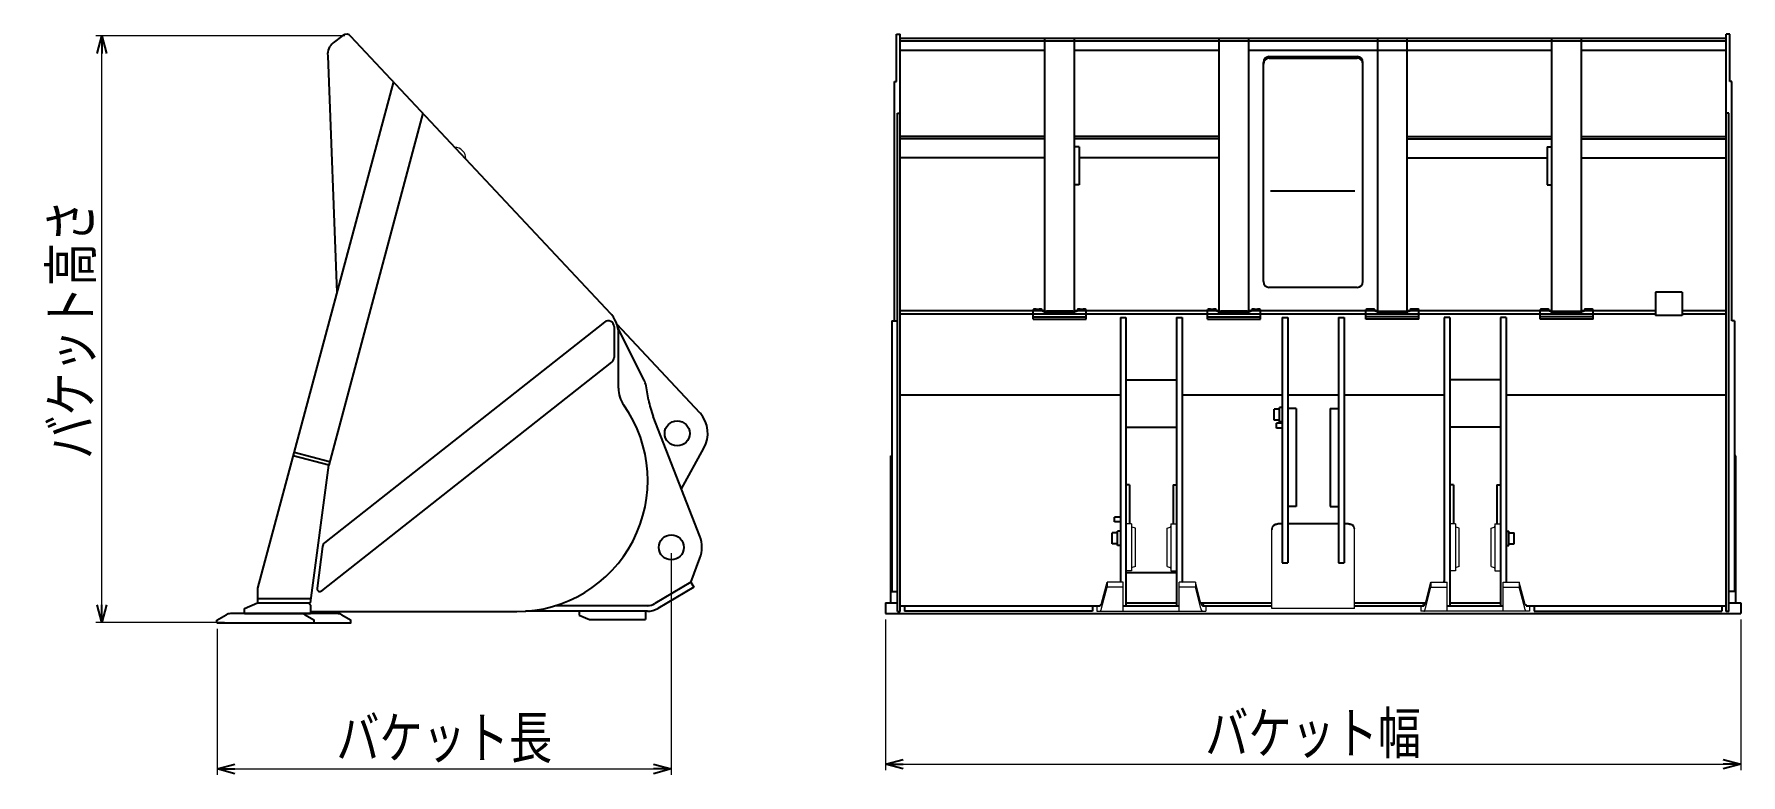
# Model space of a CAD drawing. Header units: millimetres. Extents: x -7866 to 6626, y -3763 to 2526.
import ezdxf

# ---------------------------------------------------------------- set-up
doc = ezdxf.new("R2010")
doc.units = ezdxf.units.MM
doc.header["$LTSCALE"] = 12.5
doc.layers.add('Layer0016', color=7, linetype='Continuous')
doc.styles.add('dcStyle0', font='txt.shx', dxfattribs={"width": 0.833333, "bigfont": 'bigfont'})
doc.dimstyles.new('dc_Rotated', dxfattribs={"dimtxt": 400, "dimasz": 150.000095, "dimexe": 50, "dimexo": 50, "dimgap": 50, "dimtad": 3, "dimdsep": 46, "dimtxsty": 'dcStyle0', "dimblk1": 'OPEN30', "dimblk2": 'OPEN30', "dimsah": 1, "dimcen": 0.09, "dimclrd": 7, "dimclre": 7, "dimclrt": 7, "dimadec": 0, "dimazin": 2, "dimtfac": 1, "dimtdec": 4, "dimtmove": 0, "dimatfit": 3, "dimfxl": 1, "dimarcsym": 1})

# ---------------------------------------------------------------- blocks, each defined once
blk = doc.blocks.new('_Open30')
at = {"color": 0, "linetype": 'ByBlock', "lineweight": -2}
for p, q in [((-1, 0.267949), (0, 0)), ((0, 0), (-1, -0.267949)), ((0, 0), (-1, 0))]:
    blk.add_line(p, q, dxfattribs=at)
blk = doc.blocks.new('*D1')
at = {"layer": 'Layer0016', "color": 7, "linetype": 'Continuous', "lineweight": 13}
for p, q in [((-2456, -1882), (-2456, -3763)), ((-6312, -2522), (-6312, -3763)), ((-6312, -3713), (-2456, -3713))]:
    blk.add_line(p, q, dxfattribs=at)
at = {"layer": 'Layer0016', "color": 7, "xscale": 150.0001403807643, "yscale": 149.9994684111822}
for p, rotation in [((-6312, -3713), 180), ((-2456, -3713), 360)]:
    blk.add_blockref('_Open30', p, dxfattribs=dict(at, rotation=rotation))
at = {"layer": 'Layer0016', "color": 7, "insert": (-4384, -3663), "char_height": 400, "attachment_point": 8, "style": 'dcStyle0'}
blk.add_mtext('\\T1.00;バケット長', dxfattribs=at)
blk = doc.blocks.new('*D2')
at = {"layer": 'Layer0016', "color": 7, "linetype": 'Continuous', "lineweight": 13}
for p, q in [((-637, -2444), (-637, -3722)), ((6626, -2444), (6626, -3722)), ((-637, -3672), (6626, -3672))]:
    blk.add_line(p, q, dxfattribs=at)
at = {"layer": 'Layer0016', "color": 7, "xscale": 150.0001403807643, "yscale": 149.9994684111822}
for p, rotation in [((-637, -3672), 180), ((6626, -3672), 360)]:
    blk.add_blockref('_Open30', p, dxfattribs=dict(at, rotation=rotation))
at = {"layer": 'Layer0016', "color": 7, "insert": (2994, -3622), "char_height": 400, "attachment_point": 8, "style": 'dcStyle0'}
blk.add_mtext('\\T1.00;バケット幅', dxfattribs=at)
blk = doc.blocks.new('*D3')
at = {"layer": 'Layer0016', "color": 7, "linetype": 'Continuous', "lineweight": 13}
for p, q in [((-5229, 2510), (-7341, 2510)), ((-7291, -2469), (-7291, 2510)), ((-6249, -2469), (-7341, -2469))]:
    blk.add_line(p, q, dxfattribs=at)
at = {"layer": 'Layer0016', "color": 7, "xscale": 150.0001403807643, "yscale": 149.9994684111822}
for p, rotation in [((-7291, 2510), 90), ((-7291, -2469), 270)]:
    blk.add_blockref('_Open30', p, dxfattribs=dict(at, rotation=rotation))
at = {"layer": 'Layer0016', "color": 7, "insert": (-7341, 20), "char_height": 400, "attachment_point": 8, "rotation": 90, "style": 'dcStyle0'}
blk.add_mtext('\\T1.00;バケット高さ', dxfattribs=at)

msp = doc.modelspace()

# ---------------------------------------------------------------- linework, layer by layer
at = {"layer": 'Layer0016', "color": 2, "linetype": 'Continuous', "lineweight": 25}
for p, q in [((-5245.838, 2514.969), (-5325.919, 2452.403)), ((-5178.562, 2509.748), (-2971.919, 153.742)), ((-543.155, 2525.568), (-513.155, 2525.568)), ((-543.155, 2122.584), (-543.155, 2525.568)), ((-513.155, -2376.629), (-513.155, 2525.196)), ((-513.155, 2490.96), (6501.845, 2490.96)), ((-513.155, 2467.32), (6501.845, 2467.32)), ((716.845, 158.219), (716.845, 2492.93)), ((966.845, 158.219), (966.845, 2492.93)), ((2196.845, 158.219), (2196.845, 2492.93)), ((2446.845, 158.219), (2446.845, 2492.93)), ((3541.845, 158.219), (3541.845, 2492.93)), ((3791.845, 158.219), (3791.845, 2492.93)), ((5021.845, 158.219), (5021.845, 2492.93)), ((5271.845, 158.219), (5271.845, 2492.93)), ((6531.845, 2525.568), (6501.845, 2525.568)), ((6501.845, -2376.629), (6501.845, 2525.196)), ((6531.845, 2122.584), (6531.845, 2525.568)), ((-5373.342, 2341.48), (-5295.644, 332.316)), ((-513.155, 2390.362), (716.845, 2390.362)), ((966.845, 2390.362), (2196.845, 2390.362)), ((2446.845, 2390.362), (5021.845, 2390.362)), ((2621.845, 2335.201), (3366.845, 2335.201)), ((2621.845, 2321.349), (3366.845, 2321.349)), ((5271.845, 2390.362), (6501.845, 2390.362)), ((2571.845, 424.898), (2571.845, 2285.201)), ((3416.845, 424.898), (3416.845, 2285.201)), ((-4815.943, 2122.584), (-5968.516, -2178.879)), ((-560.655, 2122.584), (-543.155, 2122.584)), ((-560.655, 92.091), (-560.655, 2122.584)), ((6549.345, 2122.584), (6531.845, 2122.584)), ((6549.345, 92.091), (6549.345, 2122.584)), ((-4564.386, 1854), (-5365.221, -1134.76)), ((-535.655, -2376.629), (-535.655, 1854)), ((-535.655, 1854), (-513.155, 1854)), ((6524.345, 1854), (6501.845, 1854)), ((6524.345, -2376.629), (6524.345, 1854)), ((716.845, 1657.477), (-513.155, 1657.477)), ((716.845, 1637.673), (-513.155, 1637.673)), ((2196.845, 1657.477), (966.845, 1657.477)), ((2196.845, 1637.673), (966.845, 1637.673)), ((3791.845, 1657.477), (5021.845, 1657.477)), ((3791.845, 1637.673), (5021.845, 1637.673)), ((5271.845, 1657.477), (6501.845, 1657.477)), ((5271.845, 1637.673), (6501.845, 1637.673)), ((716.845, 1476.384), (-513.155, 1476.384)), ((1006.845, 1567.485), (966.845, 1567.485)), ((1006.845, 1567.485), (1006.845, 1245.851)), ((2196.845, 1476.384), (1006.845, 1476.384)), ((3791.845, 1476.384), (4981.845, 1476.384)), ((4981.845, 1567.485), (4981.845, 1245.851)), ((4981.845, 1567.485), (5021.845, 1567.485)), ((5271.845, 1476.384), (6501.845, 1476.384)), ((1006.845, 1245.851), (966.845, 1245.851)), ((3348.559, 1191.344), (2630.442, 1191.344)), ((4981.845, 1245.851), (5021.845, 1245.851)), ((-5246.492, 515.75), (-5246.497, 515.752)), ((3366.845, 374.898), (2621.845, 374.898)), ((6126.845, 335.031), (5901.845, 335.031)), ((5901.845, 335.031), (5901.845, 136.686)), ((6126.845, 335.031), (6126.845, 136.686)), ((-513.155, 179.634), (716.845, 179.634)), ((-513.155, 150.022), (5901.845, 150.022)), ((616.845, 104.348), (616.845, 186.809)), ((641.845, 190.826), (666.845, 190.826)), ((691.845, 186.809), (691.845, 179.063)), ((716.845, 158.219), (966.845, 158.219)), ((954.345, 173.037), (729.345, 173.037)), ((966.845, 179.634), (2196.845, 179.634)), ((991.845, 186.809), (991.845, 179.063)), ((1016.845, 190.826), (1041.845, 190.826)), ((1066.845, 104.348), (1066.845, 186.809)), ((2096.845, 104.348), (2096.845, 186.809)), ((2121.845, 190.826), (2146.845, 190.826)), ((2171.845, 186.809), (2171.845, 179.063)), ((2196.845, 158.219), (2446.845, 158.219)), ((2434.345, 173.037), (2209.345, 173.037)), ((2446.845, 179.634), (3541.845, 179.634)), ((2471.845, 186.809), (2471.845, 179.063)), ((2496.845, 190.826), (2521.845, 190.826)), ((2546.845, 104.348), (2546.845, 186.809)), ((3441.845, 104.348), (3441.845, 186.809)), ((3491.845, 190.826), (3466.845, 190.826)), ((3516.845, 186.809), (3516.845, 179.063)), ((3791.845, 158.219), (3541.845, 158.219)), ((3554.345, 173.037), (3779.345, 173.037)), ((3791.845, 179.634), (5021.845, 179.634)), ((3816.845, 186.809), (3816.845, 179.063)), ((3866.845, 190.826), (3841.845, 190.826)), ((3891.845, 104.348), (3891.845, 186.809)), ((4921.845, 104.348), (4921.845, 186.809)), ((4971.845, 190.826), (4946.845, 190.826)), ((4996.845, 186.809), (4996.845, 179.063)), ((5271.845, 158.219), (5021.845, 158.219)), ((5034.345, 173.037), (5259.345, 173.037)), ((5271.845, 179.634), (5901.845, 179.634)), ((5296.845, 186.809), (5296.845, 179.063)), ((5346.845, 190.826), (5321.845, 190.826)), ((5371.845, 104.348), (5371.845, 186.809)), ((6126.845, 179.634), (6501.845, 179.634)), ((6126.845, 150.022), (6501.845, 150.022)), ((-3022.848, 81.35), (-5399.378, -1792.901)), ((-2941.885, 42.091), (-2941.885, -218.99)), ((-2919.146, 62.797), (-2216.403, -686.234)), ((-2686.195, -412.599), (-2911.853, 36.547)), ((-583.155, 92.091), (-583.155, -2206.043)), ((-583.155, 92.091), (-535.655, 92.091)), ((616.845, 126.556), (1066.845, 126.556)), ((616.845, 104.348), (1066.845, 104.348)), ((1356.845, 120.647), (1404.345, 120.647)), ((1356.845, 120.647), (1356.845, -2128.166)), ((1404.345, 120.647), (1404.345, -2326.629)), ((1834.345, 120.647), (1834.345, -2326.629)), ((1834.345, 120.647), (1881.845, 120.647)), ((1881.845, 120.647), (1881.845, -2128.166)), ((2096.845, 126.556), (2546.845, 126.556)), ((2096.845, 104.348), (2546.845, 104.348)), ((2731.845, 120.647), (2731.845, -1964.129)), ((2731.845, 120.647), (2779.345, 120.647)), ((2779.345, 120.647), (2779.345, -1964.129)), ((3209.345, 120.647), (3209.345, -1964.129)), ((3209.345, 120.647), (3256.845, 120.647)), ((3256.845, 120.647), (3256.845, -1964.129)), ((3891.845, 126.556), (3441.845, 126.556)), ((3891.845, 104.348), (3441.845, 104.348)), ((4154.345, 120.647), (4106.845, 120.647)), ((4106.845, 120.647), (4106.845, -2128.166)), ((4154.345, 120.647), (4154.345, -2326.629)), ((4584.345, 120.647), (4584.345, -2326.629)), ((4631.845, 120.647), (4584.345, 120.647)), ((4631.845, 120.647), (4631.845, -2128.166)), ((5371.845, 126.556), (4921.845, 126.556)), ((5371.845, 104.348), (4921.845, 104.348)), ((6126.845, 136.686), (5901.845, 136.686)), ((6571.845, 92.091), (6549.345, 92.091)), ((6571.845, 92.091), (6571.845, -2206.043)), ((-2904.385, -479.835), (-2904.385, -17.156)), ((-5423.894, -2200.673), (-2960.923, -258.25)), ((1404.345, -409.794), (1834.345, -409.794)), ((4584.345, -409.794), (4154.345, -409.794)), ((-2648.865, -579.946), (-2670.314, -460.288)), ((-513.155, -537.947), (1356.845, -537.947)), ((1881.845, -537.947), (2731.845, -537.947)), ((2779.345, -537.947), (3209.345, -537.947)), ((3256.845, -537.947), (4106.845, -537.947)), ((4631.845, -537.947), (6501.845, -537.947)), ((-2213.701, -1737.378), (-2609.617, -719.501)), ((2661.845, -752.53), (2661.845, -657.53)), ((2704.344, -657.53), (2661.845, -657.53)), ((2706.845, -765.03), (2706.845, -645.03)), ((2731.845, -645.03), (2706.845, -645.03)), ((2849.345, -651.629), (2779.345, -651.629)), ((2849.345, -651.629), (2849.345, -1484.615)), ((3139.345, -651.629), (3139.345, -1484.615)), ((3139.345, -651.629), (3209.345, -651.629)), ((1404.345, -811.813), (1834.345, -811.813)), ((2704.344, -752.53), (2661.845, -752.53)), ((2681.845, -818.379), (2681.845, -778.379)), ((2731.845, -778.379), (2681.845, -778.379)), ((2731.845, -818.379), (2681.845, -818.379)), ((2731.845, -765.03), (2706.845, -765.03)), ((4584.345, -811.813), (4154.345, -811.813)), ((-2370.391, -1334.537), (-2178.866, -990.631)), ((-2370.391, -1334.537), (-2178.866, -990.631)), ((-5365.221, -1134.76), (-5667.073, -1053.879)), ((-5357.457, -1105.782), (-5659.309, -1024.901)), ((-5518.516, -2303.879), (-5365.221, -1134.76)), ((-593.155, -2303.879), (-593.155, -1053.879)), ((-593.155, -1053.879), (-583.155, -1053.879)), ((-593.155, -1134.76), (-583.155, -1134.76)), ((6581.845, -1053.879), (6571.845, -1053.879)), ((6581.845, -1134.76), (6571.845, -1134.76)), ((6581.845, -2303.879), (6581.845, -1053.879)), ((1434.345, -1300.946), (1404.345, -1300.946)), ((1434.345, -1300.946), (1434.345, -1631.629)), ((1804.345, -1300.946), (1834.345, -1300.946)), ((1804.345, -1300.946), (1804.345, -1631.629)), ((4184.345, -1300.946), (4154.345, -1300.946)), ((4184.345, -1300.946), (4184.345, -1631.629)), ((4554.345, -1300.946), (4584.345, -1300.946)), ((4554.345, -1300.946), (4554.345, -1631.629)), ((1306.845, -1614.129), (1306.845, -1574.129)), ((1356.845, -1574.129), (1306.845, -1574.129)), ((2849.345, -1484.615), (2779.345, -1484.615)), ((3139.345, -1484.615), (3209.345, -1484.615)), ((1286.845, -1802.365), (1286.845, -1707.365)), ((1329.344, -1707.365), (1286.845, -1707.365)), ((1356.845, -1614.129), (1306.845, -1614.129)), ((1331.845, -1814.865), (1331.845, -1694.865)), ((1356.845, -1694.865), (1331.845, -1694.865)), ((4631.845, -1694.865), (4656.845, -1694.865)), ((4656.845, -1814.865), (4656.845, -1694.865)), ((4659.345, -1707.365), (4701.844, -1707.365)), ((4701.844, -1802.365), (4701.844, -1707.365)), ((-5417.991, -1825.66), (-5464.163, -2177.793)), ((1329.344, -1802.365), (1286.845, -1802.365)), ((1356.845, -1814.865), (1331.845, -1814.865)), ((4631.845, -1814.865), (4656.845, -1814.865)), ((4659.345, -1802.365), (4701.844, -1802.365)), ((-2290.853, -2128.701), (-2213.008, -1924.078)), ((2731.845, -1964.129), (2779.345, -1964.129)), ((3209.345, -1964.129), (3256.845, -1964.129)), ((-2289.19, -2127.713), (-2594.699, -2309.111)), ((-2264.939, -2168.556), (-2570.448, -2349.954)), ((-2289.19, -2127.713), (-2264.939, -2168.556)), ((1834.345, -2046.629), (1404.345, -2046.629)), ((-6081.017, -2350.379), (-5968.516, -2303.879)), ((-5968.516, -2178.879), (-5968.516, -2303.879)), ((-5968.516, -2266.379), (-5513.599, -2266.379)), ((-5968.516, -2303.879), (-5536.017, -2303.879)), ((-5536.017, -2303.879), (-5518.516, -2303.879)), ((-5518.516, -2321.379), (-5536.016, -2303.879)), ((-636.905, -2303.879), (-636.905, -2394.129)), ((-636.905, -2303.879), (-535.655, -2303.879)), ((-583.155, -2206.043), (-535.655, -2206.043)), ((1404.345, -2303.879), (1834.345, -2303.879)), ((2040.675, -2303.879), (2644.345, -2303.879)), ((3344.345, -2303.879), (3948.014, -2303.879)), ((4154.345, -2303.879), (4584.345, -2303.879)), ((6571.845, -2206.043), (6524.345, -2206.043)), ((6524.345, -2303.879), (6625.595, -2303.879)), ((6625.595, -2303.879), (6625.595, -2394.129)), ((-6313.517, -2448.629), (-6236.524, -2404.177)), ((-6313.517, -2468.629), (-6313.517, -2448.629)), ((-5290.51, -2394.129), (-6199.024, -2394.129)), ((-6081.017, -2394.129), (-6081.017, -2350.379)), ((-6081.017, -2394.129), (-5518.516, -2394.129)), ((-5565.51, -2404.177), (-5492.267, -2446.464)), ((-5518.516, -2321.379), (-5518.516, -2394.129)), ((-5518.516, -2376.629), (-3768.516, -2376.629)), ((-5488.517, -2468.629), (-5488.517, -2452.959)), ((-5253.01, -2404.177), (-5179.767, -2446.464)), ((-5176.017, -2468.629), (-5176.017, -2452.959)), ((-2658.516, -2374.129), (-3693.974, -2374.129)), ((-2658.516, -2326.629), (-3438.744, -2326.629)), ((-3237.918, -2374.194), (-3237.918, -2406.694)), ((-3237.918, -2406.694), (-3150.844, -2444.194)), ((-3150.844, -2444.194), (-2675.418, -2444.194)), ((-2675.418, -2374.194), (-2675.418, -2444.194)), ((-636.905, -2394.129), (6625.595, -2394.129)), ((-535.655, -2376.629), (-513.155, -2376.629)), ((-513.155, -2326.629), (1185.027, -2326.629)), ((-475.655, -2326.629), (-475.655, -2374.129)), ((1119.345, -2374.129), (-475.655, -2374.129)), ((1119.345, -2326.629), (1119.345, -2374.129)), ((1381.845, -2326.629), (1856.845, -2326.629)), ((2053.662, -2326.629), (2644.345, -2326.629)), ((3344.345, -2326.629), (3935.027, -2326.629)), ((4131.845, -2326.629), (4606.845, -2326.629)), ((4802.546, -2326.629), (6501.845, -2326.629)), ((4869.345, -2326.629), (4869.345, -2374.129)), ((4869.345, -2374.129), (6464.345, -2374.129)), ((6464.345, -2326.629), (6464.345, -2374.129)), ((6524.345, -2376.629), (6501.845, -2376.629)), ((-6308.517, -2473.629), (-5181.017, -2473.629))]:
    msp.add_line(p, q, dxfattribs=at)
at = {"layer": 'Layer0016', "color": 2, "linetype": 'Continuous', "lineweight": 18}
for p, q in [((1404.345, -2031.629), (1404.345, -1631.629)), ((1452.627, -1631.629), (1404.345, -1631.629)), ((1452.627, -1631.631), (1452.627, -2031.628)), ((1484.345, -1669.129), (1457.57, -1659.422)), ((1484.345, -1994.129), (1484.345, -1669.129)), ((1754.345, -1669.129), (1781.119, -1659.422)), ((1754.345, -1994.129), (1754.345, -1669.129)), ((1786.062, -1631.629), (1834.345, -1631.629)), ((1786.062, -1631.631), (1786.062, -2031.628)), ((1834.345, -2031.629), (1834.345, -1631.629)), ((2644.345, -2351.629), (2644.345, -1674.433)), ((2731.845, -1627.85), (2694.345, -1627.85)), ((2731.845, -1635.546), (2694.345, -1635.546)), ((3209.345, -1627.85), (2779.345, -1627.85)), ((3209.345, -1635.546), (2779.345, -1635.546)), ((3294.345, -1627.85), (3256.845, -1627.85)), ((3294.345, -1635.546), (3256.845, -1635.546)), ((3344.345, -2351.629), (3344.345, -1674.433)), ((4154.345, -2031.629), (4154.345, -1631.629)), ((4202.627, -1631.629), (4154.345, -1631.629)), ((4202.627, -1631.631), (4202.627, -2031.628)), ((4234.345, -1669.129), (4207.57, -1659.422)), ((4234.345, -1994.129), (4234.345, -1669.129)), ((4504.345, -1669.129), (4531.119, -1659.422)), ((4504.345, -1994.129), (4504.345, -1669.129)), ((4536.062, -1631.629), (4584.345, -1631.629)), ((4536.062, -1631.631), (4536.062, -2031.628)), ((4584.345, -2031.629), (4584.345, -1631.629)), ((1484.345, -1994.129), (1457.57, -2003.837)), ((1754.345, -1994.129), (1781.119, -2003.837)), ((4234.345, -1994.129), (4207.57, -2003.837)), ((4504.345, -1994.129), (4531.119, -2003.837)), ((1197.558, -2305.607), (1244.345, -2128.166)), ((1197.558, -2346.45), (1244.345, -2169.009)), ((1244.345, -2128.166), (1244.345, -2169.009)), ((1381.845, -2128.166), (1244.345, -2128.166)), ((1381.845, -2169.009), (1244.345, -2169.009)), ((1381.845, -2374.129), (1381.845, -2128.166)), ((1452.627, -2031.629), (1404.345, -2031.629)), ((1786.062, -2031.629), (1834.345, -2031.629)), ((1994.345, -2128.166), (1856.845, -2128.166)), ((1856.845, -2374.129), (1856.845, -2128.166)), ((1994.345, -2169.009), (1856.845, -2169.009)), ((1994.345, -2128.166), (1994.345, -2169.009)), ((2041.131, -2305.607), (1994.345, -2128.166)), ((2041.131, -2346.45), (1994.345, -2169.009)), ((3947.558, -2305.607), (3994.345, -2128.166)), ((3947.558, -2346.45), (3994.345, -2169.009)), ((3994.345, -2128.166), (3994.345, -2169.009)), ((3994.345, -2128.166), (4131.845, -2128.166)), ((3994.345, -2169.009), (4131.845, -2169.009)), ((4131.845, -2374.129), (4131.845, -2128.166)), ((4202.627, -2031.629), (4154.345, -2031.629)), ((4536.062, -2031.629), (4584.345, -2031.629)), ((4606.845, -2128.166), (4744.345, -2128.166)), ((4606.845, -2374.129), (4606.845, -2128.166)), ((4606.845, -2169.009), (4744.345, -2169.009)), ((4744.345, -2128.166), (4744.345, -2169.009)), ((4791.131, -2305.607), (4744.345, -2128.166)), ((4791.131, -2346.45), (4744.345, -2169.009)), ((1186.143, -2318.009), (1186.143, -2325.992)), ((2041.259, -2305.963), (2062.432, -2318.009)), ((2062.432, -2318.009), (2062.432, -2326.629)), ((3947.43, -2305.963), (3926.257, -2318.009)), ((3926.257, -2318.009), (3926.257, -2326.629)), ((4802.546, -2318.009), (4802.546, -2325.992)), ((1156.845, -2326.629), (1156.845, -2374.129)), ((1185.027, -2326.629), (1156.845, -2326.629)), ((1156.845, -2374.129), (2081.845, -2374.129)), ((2081.845, -2326.629), (2081.845, -2374.129)), ((3344.345, -2351.629), (2644.345, -2351.629)), ((3906.845, -2326.629), (3906.845, -2374.129)), ((4831.845, -2374.129), (3906.845, -2374.129)), ((4831.845, -2326.629), (4831.845, -2374.129))]:
    msp.add_line(p, q, dxfattribs=at)
at = {"layer": 'Layer0016', "color": 2, "linetype": 'Continuous', "lineweight": 25}
for centre in [(-2406.017, -864.129), (-2456.017, -1831.629), (-2456.017, -1831.629)]:
    msp.add_circle(centre, 106.25, dxfattribs=at)
for centre, radius, start, end in [((-5215.055, 2475.568), 50, 38, 128), ((-5248.961, 2353.902), 125, 128, 185.7030295), ((2621.845, 2285.201), 50, 90, 180), ((2621.845, 2271.349), 50, 90, 180), ((3366.845, 2285.201), 50, 0, 90), ((3366.845, 2271.349), 50, 0, 90), ((2621.845, 424.898), 50, 180, 270), ((3366.845, 424.898), 50, 270, 0), ((-3154.385, -17.156), 250, 360, 45.3489745), ((-2991.885, 42.091), 50, 360, 128.261082), ((-2991.885, -218.99), 50, 308.261082, 360), ((-2842.568, -491.164), 175, 10.1620835, 26.6756381), ((-2654.385, -479.835), 250, 180, 215.1436995), ((-3768.516, -1264.129), 1112.5, 270, 35.1436995), ((-1910.631, -447.622), 750, 190.162087, 201.254164), ((-2406.017, -864.129), 260, 330.8861513, 41.8030364), ((2704.344, -655.03), 2.5, 269.9999975, 359.9999927), ((2704.344, -755.03), 2.5, 0.0000073, 90.0000025), ((-2456.017, -1831.629), 260, 339.1714269, 21.254157), ((1329.344, -1704.865), 2.5, 269.9999975, 359.9999927), ((4659.345, -1704.865), 2.5, 180.0000073, 270.0000025), ((-5368.416, -1832.16), 50, 128.261082, 172.5299851), ((1329.344, -1804.865), 2.5, 0.0000073, 90.0000025), ((4659.345, -1804.865), 2.5, 89.9999975, 179.9999927), ((-5439.375, -2181.043), 25, 172.5299851, 308.261082), ((-2658.516, -2201.629), 125, 269.9999975, 300.6999971), ((-2664.706, -2176.629), 150, 272.3749636, 297.8347327), ((-6306.017, -2452.959), 7.5, 120, 180), ((-6199.024, -2469.129), 75, 90, 120), ((-5603.01, -2469.129), 75, 60, 90), ((-5496.017, -2452.959), 7.5, 0, 60), ((-5290.51, -2469.129), 75, 60, 90), ((-5183.517, -2452.959), 7.5, 0, 60), ((-2658.516, -2201.629), 172.5, 269.9999975, 300.6999971), ((-6308.517, -2468.629), 5, 180, 270), ((-5493.517, -2468.629), 5, 270, 0), ((-5181.017, -2468.629), 5, 270, 0)]:
    msp.add_arc(centre, radius, start, end, dxfattribs=at)
at = {"layer": 'Layer0016', "color": 2, "linetype": 'Continuous', "lineweight": 18}
for centre, radius, start, end in [((-4300.552, 1467.485), 100, 358.8960421, 87.3540028), ((1460.127, -1652.371), 7.5, 180, 250.0707943), ((1778.562, -1652.371), 7.5, 289.9292057, 0), ((2688.97, -1683.097), 44.626, 168.9269011, 179.9790753), ((2689.238, -1683.19), 44.907, 166.4755643, 168.8757496), ((3299.447, -1683.19), 44.911, 11.1237763, 13.5241986), ((3299.717, -1683.097), 44.628, 0.0205769, 11.0729899), ((4210.127, -1652.371), 7.5, 180, 250.0707943), ((4528.562, -1652.371), 7.5, 289.9292057, 0), ((1460.127, -2010.888), 7.5, 109.9292057, 180), ((1778.562, -2010.888), 7.5, 0, 70.0707943), ((4210.127, -2010.888), 7.5, 109.9292057, 180), ((4528.562, -2010.888), 7.5, 0, 70.0707943), ((1299.811, -2119.156), 57.033, 350.9032924, 353.3826161), ((1947.411, -2098.468), 65.567, 180.026467, 198.3544818), ((2631.234, -1749.372), 832.65, 206.3628893, 207.1162452), ((3357.455, -1749.372), 832.65, 332.8837548, 333.6371107), ((4041.278, -2098.468), 65.567, 341.6455182, 359.973533), ((4688.878, -2119.156), 57.033, 186.6173839, 189.0967076), ((1119.998, -2151.024), 179.608, 291.609371, 294.6454386), ((4868.691, -2151.024), 179.608, 245.3545614, 248.390629)]:
    msp.add_arc(centre, radius, start, end, dxfattribs=at)
at = {"layer": 'Layer0016', "color": 2, "linetype": 'Continuous', "lineweight": 25}
for centre, major_axis, start_param, end_param in [((641.845, 186.809), (25, 0), 1.570796327, 3.141592654), ((666.845, 186.809), (25, 0), 0, 1.570796327), ((729.345, 179.063), (-37.5, 0), 0, 1.570796327), ((954.345, 179.063), (-37.5, 0), 1.570796327, 3.141592654), ((1016.845, 186.809), (25, 0), 1.570796327, 3.141592654), ((1041.845, 186.809), (25, 0), 0, 1.570796327), ((2121.845, 186.809), (25, 0), 1.570796327, 3.141592654), ((2146.845, 186.809), (25, 0), 0, 1.570796327), ((2209.345, 179.063), (-37.5, 0), 0, 1.570796327), ((2434.345, 179.063), (-37.5, 0), 1.570796327, 3.141592654), ((2496.845, 186.809), (25, 0), 1.570796327, 3.141592654), ((2521.845, 186.809), (25, 0), 0, 1.570796327), ((3466.845, 186.809), (25, 0), 1.570796327, 3.141592654), ((3491.845, 186.809), (25, 0), 0, 1.570796327), ((3554.345, 179.063), (-37.5, 0), 0, 1.570796327), ((3779.345, 179.063), (-37.5, 0), 1.570796327, 3.141592654), ((3841.845, 186.809), (25, 0), 1.570796327, 3.141592654), ((3866.845, 186.809), (25, 0), 0, 1.570796327), ((4946.845, 186.809), (25, 0), 1.570796327, 3.141592654), ((4971.845, 186.809), (25, 0), 0, 1.570796327), ((5034.345, 179.063), (-37.5, 0), 0, 1.570796327), ((5259.345, 179.063), (-37.5, 0), 1.570796327, 3.141592654), ((5321.845, 186.809), (25, 0), 1.570796327, 3.141592654), ((5346.845, 186.809), (25, 0), 0, 1.570796327)]:
    msp.add_ellipse(centre, major_axis=major_axis, ratio=0.160675602, start_param=start_param, end_param=end_param, dxfattribs=at)
at = {"layer": 'Layer0016', "color": 2, "linetype": 'Continuous', "lineweight": 18}
for points, knots in [([(2644.345, -1674.433), (2644.345, -1668.392), (2647.046, -1656.004), (2658.278, -1640.532), (2674.872, -1630.249), (2687.861, -1627.85), (2694.345, -1627.85)], [0, 0, 0, 0, 0.240563685, 0.487781332, 0.741865629, 1, 1, 1, 1]), ([(2645.577, -1672.688), (2646.84, -1667.433), (2651.278, -1657.313), (2662.705, -1645.198), (2677.573, -1637.36), (2688.786, -1635.546), (2694.345, -1635.546)], [0, 0, 0, 0, 0.246564138, 0.492158813, 0.746417267, 1, 1, 1, 1]), ([(3294.345, -1627.85), (3300.829, -1627.85), (3313.825, -1630.251), (3330.419, -1640.539), (3341.645, -1656.012), (3344.345, -1668.393), (3344.345, -1674.433)], [0, 0, 0, 0, 0.258205076, 0.512457253, 0.759501594, 1, 1, 1, 1]), ([(3294.345, -1635.546), (3299.904, -1635.546), (3311.122, -1637.361), (3325.994, -1645.205), (3337.415, -1657.322), (3341.85, -1667.437), (3343.112, -1672.688)], [0, 0, 0, 0, 0.253630805, 0.508101613, 0.753632129, 1, 1, 1, 1]), ([(1185.027, -2326.629), (1186.163, -2326.629), (1188.012, -2325.63), (1189.876, -2323.516), (1192.157, -2320.038), (1194.829, -2314.01), (1196.624, -2308.666), (1197.558, -2305.607)], [0, 0, 0, 0, 0.134133412, 0.22434231, 0.334903583, 0.622406055, 1, 1, 1, 1]), ([(2053.662, -2326.629), (2052.526, -2326.629), (2050.677, -2325.63), (2048.813, -2323.516), (2046.532, -2320.038), (2043.86, -2314.01), (2042.065, -2308.666), (2041.131, -2305.607)], [0, 0, 0, 0, 0.134133412, 0.22434231, 0.334903583, 0.622406055, 1, 1, 1, 1]), ([(3935.027, -2326.629), (3936.163, -2326.629), (3938.012, -2325.63), (3939.876, -2323.516), (3942.157, -2320.038), (3944.829, -2314.01), (3946.624, -2308.666), (3947.558, -2305.607)], [0, 0, 0, 0, 0.134133412, 0.22434231, 0.334903583, 0.622406055, 1, 1, 1, 1]), ([(4803.662, -2326.629), (4802.526, -2326.629), (4800.677, -2325.63), (4798.813, -2323.516), (4796.532, -2320.038), (4793.86, -2314.01), (4792.065, -2308.666), (4791.131, -2305.607)], [0, 0, 0, 0, 0.134133412, 0.22434231, 0.334903583, 0.622406055, 1, 1, 1, 1]), ([(1185.027, -2374.129), (1186.227, -2374.129), (1188.143, -2372.645), (1189.894, -2369.984), (1191.456, -2366.864), (1192.988, -2362.926), (1195.212, -2356.075), (1196.629, -2350.459), (1197.558, -2346.45)], [0, 0, 0, 0, 0.114850401, 0.201106066, 0.311094641, 0.446012849, 0.606020841, 1, 1, 1, 1]), ([(2053.662, -2374.129), (2052.462, -2374.129), (2050.546, -2372.645), (2048.795, -2369.984), (2047.233, -2366.864), (2045.701, -2362.926), (2043.478, -2356.075), (2042.06, -2350.459), (2041.131, -2346.45)], [0, 0, 0, 0, 0.114850401, 0.201106066, 0.311094641, 0.446012849, 0.606020841, 1, 1, 1, 1]), ([(3935.027, -2374.129), (3936.227, -2374.129), (3938.143, -2372.645), (3939.894, -2369.984), (3941.456, -2366.864), (3942.988, -2362.926), (3945.212, -2356.075), (3946.629, -2350.459), (3947.558, -2346.45)], [0, 0, 0, 0, 0.114850401, 0.201106066, 0.311094641, 0.446012849, 0.606020841, 1, 1, 1, 1]), ([(4803.662, -2374.129), (4802.462, -2374.129), (4800.546, -2372.645), (4798.795, -2369.984), (4797.233, -2366.864), (4795.701, -2362.926), (4793.478, -2356.075), (4792.06, -2350.459), (4791.131, -2346.45)], [0, 0, 0, 0, 0.114850401, 0.201106066, 0.311094641, 0.446012849, 0.606020841, 1, 1, 1, 1])]:
    msp.add_open_spline(points, degree=3, knots=knots, dxfattribs=at)

# ---------------------------------------------------------------- dimensions: what is measured, and where the dimension line sits
at = {"layer": 'Layer0016', "linetype": 'Continuous', "lineweight": 13}
dim = msp.add_linear_dim(base=(-7291.1, 2509.748), p1=(-6199.024, -2469.129), p2=(-5178.562, 2509.748), angle=90, text='バケット高さ', dimstyle='dc_Rotated', override={"dimtxt": 400, "dimasz": 150.000095, "dimexe": 50, "dimexo": 50, "dimgap": 50, "dimtad": 3, "dimtih": 0, "dimtoh": 0, "dimdec": 2, "dimlfac": 1, "dimzin": 8, "dimtxsty": 'dcStyle0', "dimblk1": 'Open30', "dimblk2": 'Open30', "dimsah": 1, "dimclrd": 7, "dimclre": 7, "dimclrt": 7, "dimazin": 2, "dimtofl": 1, "dimtolj": 0, "dimtzin": 8, "dimarcsym": 1}, dxfattribs=at)
dim.commit()
dim.dimension.update_dxf_attribs({"geometry": '*D3', "text_midpoint": (-7291.1, 20.309), "dimtype": 160})
for base, p1, p2, text, picture, middle in [((-2456.017, -3713.052), (-6312.052, -2472.165), (-2456.017, -1831.629), 'バケット長', '*D1', (-4384.034, -3713.052)), ((6625.595, -3672.344), (-636.905, -2394.129), (6625.595, -2394.129), 'バケット幅', '*D2', (2994.345, -3672.344))]:
    dim = msp.add_linear_dim(base=base, p1=p1, p2=p2, text=text, dimstyle='dc_Rotated', override={"dimtxt": 400, "dimasz": 150.000095, "dimexe": 50, "dimexo": 50, "dimgap": 50, "dimtad": 3, "dimtih": 0, "dimtoh": 0, "dimdec": 2, "dimlfac": 1, "dimzin": 8, "dimtxsty": 'dcStyle0', "dimblk1": 'Open30', "dimblk2": 'Open30', "dimsah": 1, "dimclrd": 7, "dimclre": 7, "dimclrt": 7, "dimazin": 2, "dimtofl": 1, "dimtolj": 0, "dimtzin": 8, "dimarcsym": 1}, dxfattribs=at)
    dim.commit()
    dim.dimension.update_dxf_attribs({"geometry": picture, "text_midpoint": middle, "dimtype": 160})

doc.saveas('drawing.dxf')
